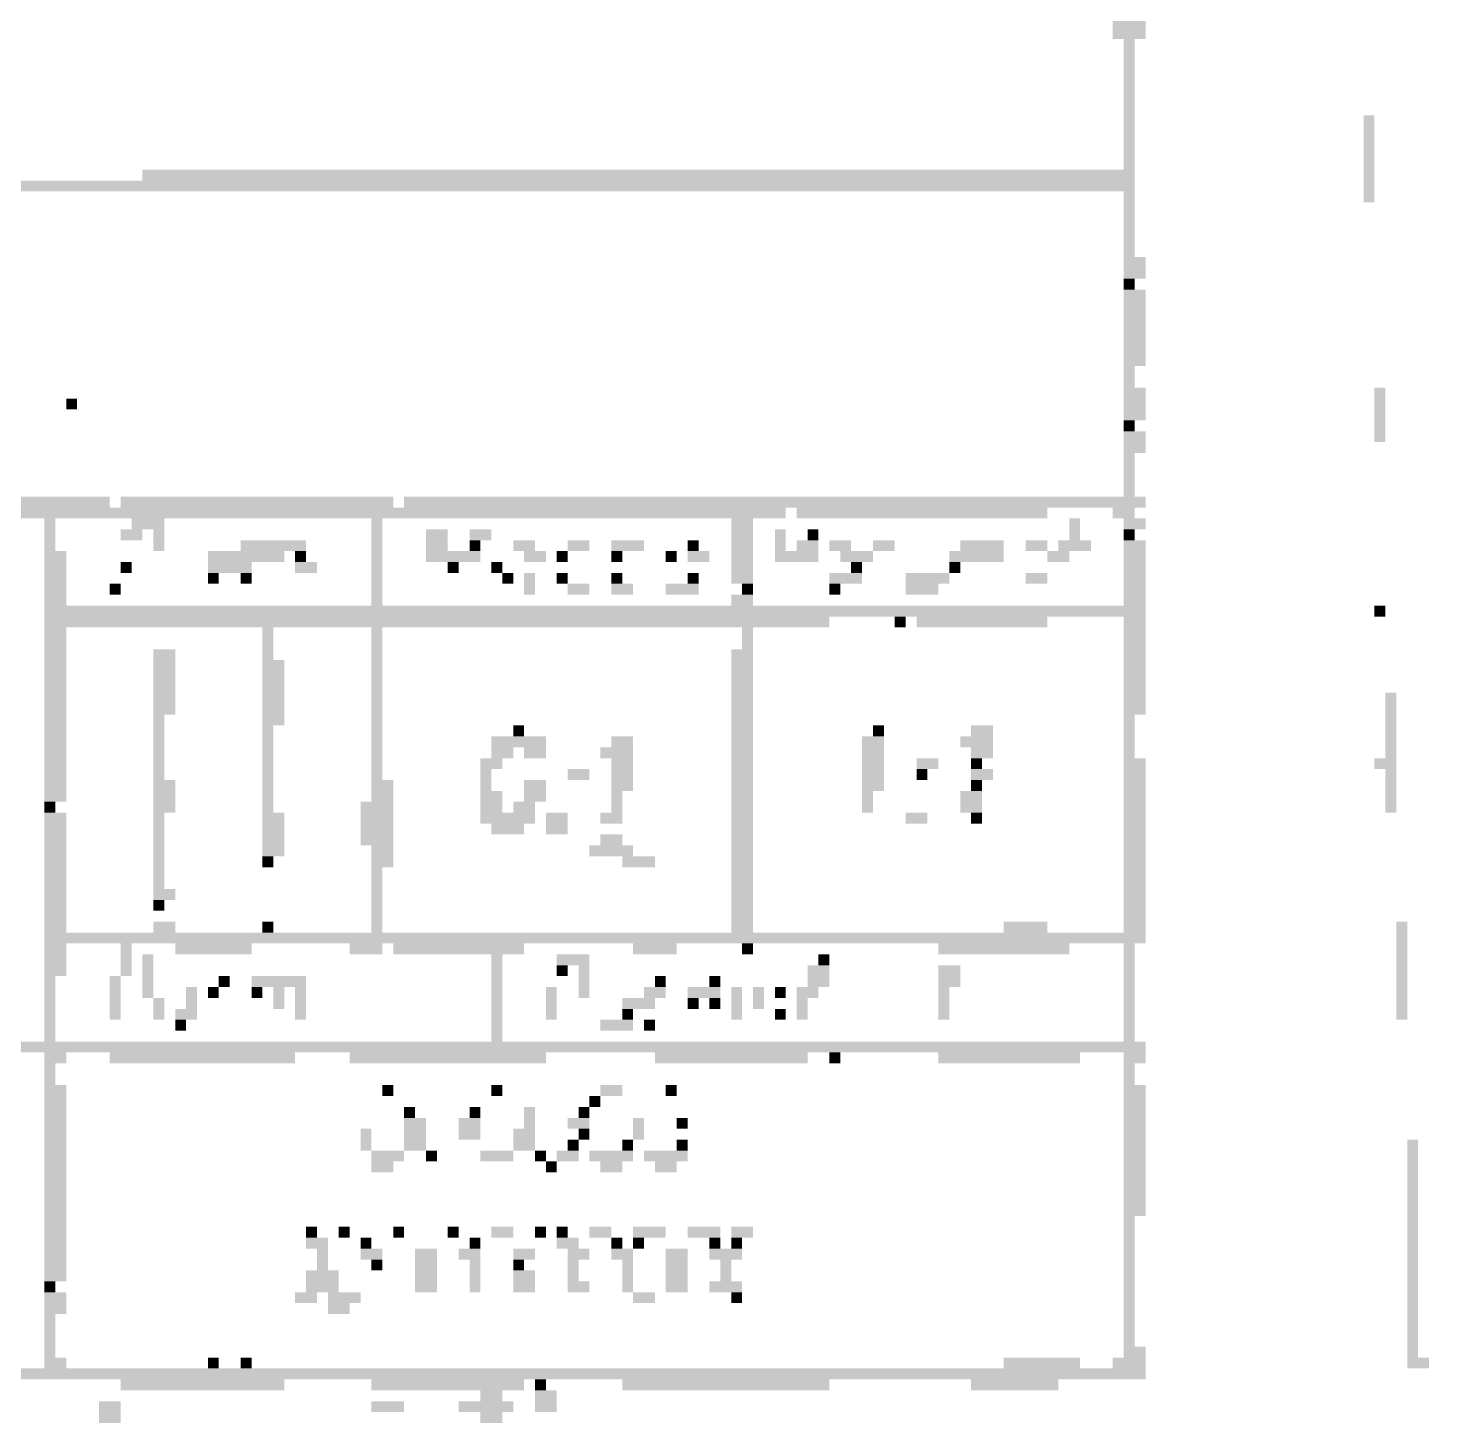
# Model space of a CAD drawing. Extents: x 0 to 456, y -15 to 604.
# Drawn here: x 328 to 456.5, y 23.5 to 151.5 of the extents above; entities that cross this region are included whole.
import ezdxf

# ---------------------------------------------------------------- set-up
doc = ezdxf.new("R2010")
doc.units = 0
doc.layers.add('SCAN_INK_DRAFT', color=7, linetype='Continuous')

msp = doc.modelspace()

# ---------------------------------------------------------------- linework, layer by layer
at = {"layer": 'SCAN_INK_DRAFT'}
for points in [[(427.5, 150.5), (430.5, 150.5), (427.5, 152.5), (430.5, 152.5)], [(428.5, 138.5), (429.5, 138.5), (428.5, 150.5), (429.5, 150.5)], [(450.5, 135.5), (451.5, 135.5), (450.5, 143.5), (451.5, 143.5)], [(61.5, 136.5), (429.5, 136.5), (61.5, 137.5), (429.5, 137.5)], [(338.5, 137.5), (429.5, 137.5), (338.5, 138.5), (429.5, 138.5)], [(428.5, 130.5), (429.5, 130.5), (428.5, 136.5), (429.5, 136.5)], [(428.5, 128.5), (430.5, 128.5), (428.5, 130.5), (430.5, 130.5)], [(428.5, 127.5), (429.5, 127.5), (428.5, 128.5), (429.5, 128.5)], [(428.5, 120.5), (430.5, 120.5), (428.5, 127.5), (430.5, 127.5)], [(428.5, 118.5), (429.5, 118.5), (428.5, 120.5), (429.5, 120.5)], [(428.5, 115.5), (430.5, 115.5), (428.5, 118.5), (430.5, 118.5)], [(451.5, 113.5), (452.5, 113.5), (451.5, 118.5), (452.5, 118.5)], [(331.5, 116.5), (332.5, 116.5), (331.5, 117.5), (332.5, 117.5)], [(428.5, 114.5), (429.5, 114.5), (428.5, 115.5), (429.5, 115.5)], [(428.5, 112.5), (430.5, 112.5), (428.5, 114.5), (430.5, 114.5)], [(428.5, 108.5), (429.5, 108.5), (428.5, 112.5), (429.5, 112.5)], [(312.5, 107.5), (335.5, 107.5), (312.5, 108.5), (335.5, 108.5)], [(336.5, 107.5), (361.5, 107.5), (336.5, 108.5), (361.5, 108.5)], [(362.5, 107.5), (430.5, 107.5), (362.5, 108.5), (430.5, 108.5)], [(145.5, 106.5), (397.5, 106.5), (145.5, 107.5), (397.5, 107.5)], [(398.5, 106.5), (421.5, 106.5), (398.5, 107.5), (421.5, 107.5)], [(427.5, 106.5), (429.5, 106.5), (427.5, 107.5), (429.5, 107.5)], [(329.5, 103.5), (330.5, 103.5), (329.5, 106.5), (330.5, 106.5)], [(336.5, 104.5), (338.5, 104.5), (336.5, 105.5), (338.5, 105.5)], [(337.5, 105.5), (340.5, 105.5), (337.5, 106.5), (340.5, 106.5)], [(339.5, 103.5), (340.5, 103.5), (339.5, 105.5), (340.5, 105.5)], [(359.5, 98.5), (360.5, 98.5), (359.5, 106.5), (360.5, 106.5)], [(364.5, 103.5), (366.5, 103.5), (364.5, 105.5), (366.5, 105.5)], [(368.5, 104.5), (370.5, 104.5), (368.5, 105.5), (370.5, 105.5)], [(392.5, 100.5), (394.5, 100.5), (392.5, 106.5), (394.5, 106.5)], [(396.5, 103.5), (397.5, 103.5), (396.5, 105.5), (397.5, 105.5)], [(399.5, 104.5), (400.5, 104.5), (399.5, 105.5), (400.5, 105.5)], [(423.5, 104.5), (424.5, 104.5), (423.5, 106.5), (424.5, 106.5)], [(428.5, 105.5), (430.5, 105.5), (428.5, 106.5), (430.5, 106.5)], [(428.5, 104.5), (429.5, 104.5), (428.5, 105.5), (429.5, 105.5)], [(347.5, 103.5), (353.5, 103.5), (347.5, 104.5), (353.5, 104.5)], [(368.5, 103.5), (369.5, 103.5), (368.5, 104.5), (369.5, 104.5)], [(372.5, 103.5), (374.5, 103.5), (372.5, 104.5), (374.5, 104.5)], [(377.5, 103.5), (379.5, 103.5), (377.5, 104.5), (379.5, 104.5)], [(381.5, 103.5), (384.5, 103.5), (381.5, 104.5), (384.5, 104.5)], [(388.5, 103.5), (389.5, 103.5), (388.5, 104.5), (389.5, 104.5)], [(398.5, 103.5), (400.5, 103.5), (398.5, 104.5), (400.5, 104.5)], [(401.5, 103.5), (403.5, 103.5), (401.5, 104.5), (403.5, 104.5)], [(405.5, 103.5), (407.5, 103.5), (405.5, 104.5), (407.5, 104.5)], [(413.5, 103.5), (417.5, 103.5), (413.5, 104.5), (417.5, 104.5)], [(419.5, 103.5), (421.5, 103.5), (419.5, 104.5), (421.5, 104.5)], [(422.5, 103.5), (425.5, 103.5), (422.5, 104.5), (425.5, 104.5)], [(428.5, 98.5), (430.5, 98.5), (428.5, 104.5), (430.5, 104.5)], [(329.5, 98.5), (331.5, 98.5), (329.5, 103.5), (331.5, 103.5)], [(344.5, 102.5), (351.5, 102.5), (344.5, 103.5), (351.5, 103.5)], [(352.5, 102.5), (353.5, 102.5), (352.5, 103.5), (353.5, 103.5)], [(364.5, 102.5), (369.5, 102.5), (364.5, 103.5), (369.5, 103.5)], [(373.5, 102.5), (375.5, 102.5), (373.5, 103.5), (375.5, 103.5)], [(376.5, 102.5), (377.5, 102.5), (376.5, 103.5), (377.5, 103.5)], [(381.5, 102.5), (382.5, 102.5), (381.5, 103.5), (382.5, 103.5)], [(386.5, 102.5), (387.5, 102.5), (386.5, 103.5), (387.5, 103.5)], [(388.5, 102.5), (390.5, 102.5), (388.5, 103.5), (390.5, 103.5)], [(396.5, 102.5), (400.5, 102.5), (396.5, 103.5), (400.5, 103.5)], [(402.5, 102.5), (405.5, 102.5), (402.5, 103.5), (405.5, 103.5)], [(412.5, 102.5), (417.5, 102.5), (412.5, 103.5), (417.5, 103.5)], [(421.5, 102.5), (423.5, 102.5), (421.5, 103.5), (423.5, 103.5)], [(336.5, 101.5), (337.5, 101.5), (336.5, 102.5), (337.5, 102.5)], [(344.5, 101.5), (348.5, 101.5), (344.5, 102.5), (348.5, 102.5)], [(352.5, 101.5), (354.5, 101.5), (352.5, 102.5), (354.5, 102.5)], [(366.5, 101.5), (367.5, 101.5), (366.5, 102.5), (367.5, 102.5)], [(370.5, 101.5), (371.5, 101.5), (370.5, 102.5), (371.5, 102.5)], [(403.5, 101.5), (404.5, 101.5), (403.5, 102.5), (404.5, 102.5)], [(412.5, 101.5), (413.5, 101.5), (412.5, 102.5), (413.5, 102.5)], [(335.5, 99.5), (336.5, 99.5), (335.5, 100.5), (336.5, 100.5)], [(344.5, 100.5), (345.5, 100.5), (344.5, 101.5), (345.5, 101.5)], [(347.5, 100.5), (348.5, 100.5), (347.5, 101.5), (348.5, 101.5)], [(371.5, 100.5), (372.5, 100.5), (371.5, 101.5), (372.5, 101.5)], [(373.5, 99.5), (374.5, 99.5), (373.5, 101.5), (374.5, 101.5)], [(376.5, 100.5), (377.5, 100.5), (376.5, 101.5), (377.5, 101.5)], [(377.5, 99.5), (379.5, 99.5), (377.5, 100.5), (379.5, 100.5)], [(381.5, 100.5), (382.5, 100.5), (381.5, 101.5), (382.5, 101.5)], [(381.5, 99.5), (383.5, 99.5), (381.5, 100.5), (383.5, 100.5)], [(386.5, 99.5), (389.5, 99.5), (386.5, 100.5), (389.5, 100.5)], [(388.5, 100.5), (389.5, 100.5), (388.5, 101.5), (389.5, 101.5)], [(393.5, 99.5), (394.5, 99.5), (393.5, 100.5), (394.5, 100.5)], [(401.5, 100.5), (404.5, 100.5), (401.5, 101.5), (404.5, 101.5)], [(401.5, 99.5), (402.5, 99.5), (401.5, 100.5), (402.5, 100.5)], [(408.5, 100.5), (412.5, 100.5), (408.5, 101.5), (412.5, 101.5)], [(408.5, 99.5), (411.5, 99.5), (408.5, 100.5), (411.5, 100.5)], [(419.5, 100.5), (421.5, 100.5), (419.5, 101.5), (421.5, 101.5)], [(392.5, 98.5), (394.5, 98.5), (392.5, 99.5), (394.5, 99.5)], [(329.5, 97.5), (430.5, 97.5), (329.5, 98.5), (430.5, 98.5)], [(451.5, 97.5), (452.5, 97.5), (451.5, 98.5), (452.5, 98.5)], [(329.5, 96.5), (401.5, 96.5), (329.5, 97.5), (401.5, 97.5)], [(329.5, 80.5), (331.5, 80.5), (329.5, 96.5), (331.5, 96.5)], [(349.5, 93.5), (350.5, 93.5), (349.5, 96.5), (350.5, 96.5)], [(359.5, 82.5), (360.5, 82.5), (359.5, 96.5), (360.5, 96.5)], [(393.5, 94.5), (394.5, 94.5), (393.5, 96.5), (394.5, 96.5)], [(407.5, 96.5), (408.5, 96.5), (407.5, 97.5), (408.5, 97.5)], [(409.5, 96.5), (421.5, 96.5), (409.5, 97.5), (421.5, 97.5)], [(428.5, 88.5), (430.5, 88.5), (428.5, 97.5), (430.5, 97.5)], [(339.5, 88.5), (341.5, 88.5), (339.5, 94.5), (341.5, 94.5)], [(392.5, 68.5), (394.5, 68.5), (392.5, 94.5), (394.5, 94.5)], [(349.5, 87.5), (351.5, 87.5), (349.5, 93.5), (351.5, 93.5)], [(452.5, 84.5), (453.5, 84.5), (452.5, 90.5), (453.5, 90.5)], [(339.5, 82.5), (340.5, 82.5), (339.5, 88.5), (340.5, 88.5)], [(349.5, 79.5), (350.5, 79.5), (349.5, 87.5), (350.5, 87.5)], [(372.5, 86.5), (373.5, 86.5), (372.5, 87.5), (373.5, 87.5)], [(405.5, 86.5), (406.5, 86.5), (405.5, 87.5), (406.5, 87.5)], [(414.5, 86.5), (416.5, 86.5), (414.5, 87.5), (416.5, 87.5)], [(428.5, 84.5), (429.5, 84.5), (428.5, 88.5), (429.5, 88.5)], [(370.5, 85.5), (375.5, 85.5), (370.5, 86.5), (375.5, 86.5)], [(381.5, 85.5), (383.5, 85.5), (381.5, 86.5), (383.5, 86.5)], [(404.5, 81.5), (406.5, 81.5), (404.5, 86.5), (406.5, 86.5)], [(413.5, 85.5), (416.5, 85.5), (413.5, 86.5), (416.5, 86.5)], [(370.5, 84.5), (372.5, 84.5), (370.5, 85.5), (372.5, 85.5)], [(373.5, 84.5), (375.5, 84.5), (373.5, 85.5), (375.5, 85.5)], [(380.5, 84.5), (383.5, 84.5), (380.5, 85.5), (383.5, 85.5)], [(414.5, 84.5), (416.5, 84.5), (414.5, 85.5), (416.5, 85.5)], [(369.5, 83.5), (371.5, 83.5), (369.5, 84.5), (371.5, 84.5)], [(381.5, 81.5), (383.5, 81.5), (381.5, 84.5), (383.5, 84.5)], [(409.5, 83.5), (411.5, 83.5), (409.5, 84.5), (411.5, 84.5)], [(414.5, 83.5), (415.5, 83.5), (414.5, 84.5), (415.5, 84.5)], [(428.5, 68.5), (430.5, 68.5), (428.5, 84.5), (430.5, 84.5)], [(451.5, 83.5), (453.5, 83.5), (451.5, 84.5), (453.5, 84.5)], [(339.5, 79.5), (341.5, 79.5), (339.5, 82.5), (341.5, 82.5)], [(359.5, 80.5), (361.5, 80.5), (359.5, 82.5), (361.5, 82.5)], [(369.5, 81.5), (370.5, 81.5), (369.5, 83.5), (370.5, 83.5)], [(373.5, 80.5), (375.5, 80.5), (373.5, 82.5), (375.5, 82.5)], [(377.5, 82.5), (379.5, 82.5), (377.5, 83.5), (379.5, 83.5)], [(409.5, 82.5), (410.5, 82.5), (409.5, 83.5), (410.5, 83.5)], [(414.5, 82.5), (416.5, 82.5), (414.5, 83.5), (416.5, 83.5)], [(414.5, 81.5), (415.5, 81.5), (414.5, 82.5), (415.5, 82.5)], [(452.5, 79.5), (453.5, 79.5), (452.5, 83.5), (453.5, 83.5)], [(369.5, 79.5), (371.5, 79.5), (369.5, 81.5), (371.5, 81.5)], [(381.5, 79.5), (382.5, 79.5), (381.5, 81.5), (382.5, 81.5)], [(404.5, 79.5), (405.5, 79.5), (404.5, 81.5), (405.5, 81.5)], [(413.5, 79.5), (415.5, 79.5), (413.5, 81.5), (415.5, 81.5)], [(329.5, 79.5), (330.5, 79.5), (329.5, 80.5), (330.5, 80.5)], [(358.5, 76.5), (361.5, 76.5), (358.5, 80.5), (361.5, 80.5)], [(372.5, 79.5), (374.5, 79.5), (372.5, 80.5), (374.5, 80.5)], [(329.5, 68.5), (331.5, 68.5), (329.5, 79.5), (331.5, 79.5)], [(339.5, 72.5), (340.5, 72.5), (339.5, 79.5), (340.5, 79.5)], [(349.5, 75.5), (351.5, 75.5), (349.5, 79.5), (351.5, 79.5)], [(369.5, 78.5), (374.5, 78.5), (369.5, 79.5), (374.5, 79.5)], [(370.5, 77.5), (373.5, 77.5), (370.5, 78.5), (373.5, 78.5)], [(375.5, 77.5), (377.5, 77.5), (375.5, 79.5), (377.5, 79.5)], [(380.5, 78.5), (382.5, 78.5), (380.5, 79.5), (382.5, 79.5)], [(408.5, 78.5), (410.5, 78.5), (408.5, 79.5), (410.5, 79.5)], [(414.5, 78.5), (415.5, 78.5), (414.5, 79.5), (415.5, 79.5)], [(380.5, 76.5), (382.5, 76.5), (380.5, 77.5), (382.5, 77.5)], [(359.5, 74.5), (361.5, 74.5), (359.5, 76.5), (361.5, 76.5)], [(379.5, 75.5), (383.5, 75.5), (379.5, 76.5), (383.5, 76.5)], [(349.5, 74.5), (350.5, 74.5), (349.5, 75.5), (350.5, 75.5)], [(382.5, 74.5), (385.5, 74.5), (382.5, 75.5), (385.5, 75.5)], [(359.5, 68.5), (360.5, 68.5), (359.5, 74.5), (360.5, 74.5)], [(339.5, 71.5), (341.5, 71.5), (339.5, 72.5), (341.5, 72.5)], [(339.5, 70.5), (340.5, 70.5), (339.5, 71.5), (340.5, 71.5)], [(339.5, 68.5), (341.5, 68.5), (339.5, 69.5), (341.5, 69.5)], [(349.5, 68.5), (350.5, 68.5), (349.5, 69.5), (350.5, 69.5)], [(417.5, 68.5), (421.5, 68.5), (417.5, 69.5), (421.5, 69.5)], [(453.5, 60.5), (454.5, 60.5), (453.5, 69.5), (454.5, 69.5)], [(329.5, 67.5), (430.5, 67.5), (329.5, 68.5), (430.5, 68.5)], [(329.5, 64.5), (331.5, 64.5), (329.5, 67.5), (331.5, 67.5)], [(336.5, 64.5), (337.5, 64.5), (336.5, 67.5), (337.5, 67.5)], [(341.5, 66.5), (348.5, 66.5), (341.5, 67.5), (348.5, 67.5)], [(357.5, 66.5), (360.5, 66.5), (357.5, 67.5), (360.5, 67.5)], [(361.5, 66.5), (373.5, 66.5), (361.5, 67.5), (373.5, 67.5)], [(383.5, 66.5), (387.5, 66.5), (383.5, 67.5), (387.5, 67.5)], [(393.5, 66.5), (394.5, 66.5), (393.5, 67.5), (394.5, 67.5)], [(411.5, 66.5), (423.5, 66.5), (411.5, 67.5), (423.5, 67.5)], [(428.5, 58.5), (429.5, 58.5), (428.5, 67.5), (429.5, 67.5)], [(338.5, 62.5), (339.5, 62.5), (338.5, 66.5), (339.5, 66.5)], [(370.5, 58.5), (371.5, 58.5), (370.5, 66.5), (371.5, 66.5)], [(376.5, 65.5), (379.5, 65.5), (376.5, 66.5), (379.5, 66.5)], [(400.5, 65.5), (401.5, 65.5), (400.5, 66.5), (401.5, 66.5)], [(329.5, 58.5), (330.5, 58.5), (329.5, 64.5), (330.5, 64.5)], [(335.5, 60.5), (336.5, 60.5), (335.5, 64.5), (336.5, 64.5)], [(345.5, 63.5), (346.5, 63.5), (345.5, 64.5), (346.5, 64.5)], [(348.5, 63.5), (353.5, 63.5), (348.5, 64.5), (353.5, 64.5)], [(376.5, 64.5), (377.5, 64.5), (376.5, 65.5), (377.5, 65.5)], [(378.5, 62.5), (379.5, 62.5), (378.5, 65.5), (379.5, 65.5)], [(385.5, 63.5), (386.5, 63.5), (385.5, 64.5), (386.5, 64.5)], [(390.5, 63.5), (391.5, 63.5), (390.5, 64.5), (391.5, 64.5)], [(399.5, 63.5), (401.5, 63.5), (399.5, 65.5), (401.5, 65.5)], [(411.5, 63.5), (413.5, 63.5), (411.5, 65.5), (413.5, 65.5)], [(342.5, 61.5), (343.5, 61.5), (342.5, 63.5), (343.5, 63.5)], [(344.5, 62.5), (345.5, 62.5), (344.5, 63.5), (345.5, 63.5)], [(348.5, 62.5), (349.5, 62.5), (348.5, 63.5), (349.5, 63.5)], [(350.5, 61.5), (351.5, 61.5), (350.5, 63.5), (351.5, 63.5)], [(352.5, 60.5), (353.5, 60.5), (352.5, 63.5), (353.5, 63.5)], [(375.5, 60.5), (376.5, 60.5), (375.5, 63.5), (376.5, 63.5)], [(384.5, 62.5), (386.5, 62.5), (384.5, 63.5), (386.5, 63.5)], [(388.5, 62.5), (391.5, 62.5), (388.5, 63.5), (391.5, 63.5)], [(392.5, 60.5), (393.5, 60.5), (392.5, 63.5), (393.5, 63.5)], [(394.5, 61.5), (395.5, 61.5), (394.5, 63.5), (395.5, 63.5)], [(396.5, 62.5), (397.5, 62.5), (396.5, 63.5), (397.5, 63.5)], [(398.5, 62.5), (400.5, 62.5), (398.5, 63.5), (400.5, 63.5)], [(411.5, 60.5), (412.5, 60.5), (411.5, 63.5), (412.5, 63.5)], [(339.5, 60.5), (340.5, 60.5), (339.5, 62.5), (340.5, 62.5)], [(382.5, 61.5), (385.5, 61.5), (382.5, 62.5), (385.5, 62.5)], [(388.5, 61.5), (389.5, 61.5), (388.5, 62.5), (389.5, 62.5)], [(390.5, 61.5), (391.5, 61.5), (390.5, 62.5), (391.5, 62.5)], [(398.5, 60.5), (399.5, 60.5), (398.5, 62.5), (399.5, 62.5)], [(341.5, 60.5), (343.5, 60.5), (341.5, 61.5), (343.5, 61.5)], [(341.5, 59.5), (342.5, 59.5), (341.5, 60.5), (342.5, 60.5)], [(380.5, 59.5), (383.5, 59.5), (380.5, 60.5), (383.5, 60.5)], [(382.5, 60.5), (383.5, 60.5), (382.5, 61.5), (383.5, 61.5)], [(384.5, 59.5), (385.5, 59.5), (384.5, 60.5), (385.5, 60.5)], [(396.5, 60.5), (397.5, 60.5), (396.5, 61.5), (397.5, 61.5)], [(190.5, 57.5), (430.5, 57.5), (190.5, 58.5), (430.5, 58.5)], [(329.5, 56.5), (331.5, 56.5), (329.5, 57.5), (331.5, 57.5)], [(335.5, 56.5), (352.5, 56.5), (335.5, 57.5), (352.5, 57.5)], [(357.5, 56.5), (375.5, 56.5), (357.5, 57.5), (375.5, 57.5)], [(385.5, 56.5), (399.5, 56.5), (385.5, 57.5), (399.5, 57.5)], [(401.5, 56.5), (402.5, 56.5), (401.5, 57.5), (402.5, 57.5)], [(411.5, 56.5), (424.5, 56.5), (411.5, 57.5), (424.5, 57.5)], [(428.5, 56.5), (430.5, 56.5), (428.5, 57.5), (430.5, 57.5)], [(329.5, 54.5), (330.5, 54.5), (329.5, 56.5), (330.5, 56.5)], [(428.5, 54.5), (429.5, 54.5), (428.5, 56.5), (429.5, 56.5)], [(329.5, 36.5), (331.5, 36.5), (329.5, 54.5), (331.5, 54.5)], [(360.5, 53.5), (361.5, 53.5), (360.5, 54.5), (361.5, 54.5)], [(370.5, 53.5), (371.5, 53.5), (370.5, 54.5), (371.5, 54.5)], [(380.5, 53.5), (382.5, 53.5), (380.5, 54.5), (382.5, 54.5)], [(386.5, 53.5), (387.5, 53.5), (386.5, 54.5), (387.5, 54.5)], [(428.5, 42.5), (430.5, 42.5), (428.5, 54.5), (430.5, 54.5)], [(379.5, 52.5), (380.5, 52.5), (379.5, 53.5), (380.5, 53.5)], [(362.5, 51.5), (363.5, 51.5), (362.5, 52.5), (363.5, 52.5)], [(362.5, 48.5), (364.5, 48.5), (362.5, 51.5), (364.5, 51.5)], [(367.5, 49.5), (369.5, 49.5), (367.5, 51.5), (369.5, 51.5)], [(368.5, 51.5), (369.5, 51.5), (368.5, 52.5), (369.5, 52.5)], [(373.5, 50.5), (374.5, 50.5), (373.5, 52.5), (374.5, 52.5)], [(377.5, 50.5), (379.5, 50.5), (377.5, 51.5), (379.5, 51.5)], [(378.5, 51.5), (379.5, 51.5), (378.5, 52.5), (379.5, 52.5)], [(383.5, 49.5), (384.5, 49.5), (383.5, 51.5), (384.5, 51.5)], [(387.5, 50.5), (388.5, 50.5), (387.5, 51.5), (388.5, 51.5)], [(358.5, 48.5), (359.5, 48.5), (358.5, 50.5), (359.5, 50.5)], [(372.5, 48.5), (374.5, 48.5), (372.5, 50.5), (374.5, 50.5)], [(378.5, 49.5), (379.5, 49.5), (378.5, 50.5), (379.5, 50.5)], [(377.5, 48.5), (378.5, 48.5), (377.5, 49.5), (378.5, 49.5)], [(382.5, 48.5), (383.5, 48.5), (382.5, 49.5), (383.5, 49.5)], [(387.5, 48.5), (388.5, 48.5), (387.5, 49.5), (388.5, 49.5)], [(454.5, 29.5), (455.5, 29.5), (454.5, 49.5), (455.5, 49.5)], [(359.5, 47.5), (362.5, 47.5), (359.5, 48.5), (362.5, 48.5)], [(364.5, 47.5), (365.5, 47.5), (364.5, 48.5), (365.5, 48.5)], [(369.5, 47.5), (372.5, 47.5), (369.5, 48.5), (372.5, 48.5)], [(374.5, 47.5), (375.5, 47.5), (374.5, 48.5), (375.5, 48.5)], [(376.5, 47.5), (378.5, 47.5), (376.5, 48.5), (378.5, 48.5)], [(379.5, 47.5), (383.5, 47.5), (379.5, 48.5), (383.5, 48.5)], [(384.5, 47.5), (388.5, 47.5), (384.5, 48.5), (388.5, 48.5)], [(359.5, 46.5), (361.5, 46.5), (359.5, 47.5), (361.5, 47.5)], [(375.5, 46.5), (376.5, 46.5), (375.5, 47.5), (376.5, 47.5)], [(380.5, 46.5), (382.5, 46.5), (380.5, 47.5), (382.5, 47.5)], [(385.5, 46.5), (387.5, 46.5), (385.5, 47.5), (387.5, 47.5)], [(428.5, 30.5), (429.5, 30.5), (428.5, 42.5), (429.5, 42.5)], [(353.5, 40.5), (354.5, 40.5), (353.5, 41.5), (354.5, 41.5)], [(356.5, 40.5), (357.5, 40.5), (356.5, 41.5), (357.5, 41.5)], [(361.5, 40.5), (362.5, 40.5), (361.5, 41.5), (362.5, 41.5)], [(366.5, 40.5), (367.5, 40.5), (366.5, 41.5), (367.5, 41.5)], [(370.5, 40.5), (372.5, 40.5), (370.5, 41.5), (372.5, 41.5)], [(374.5, 40.5), (375.5, 40.5), (374.5, 41.5), (375.5, 41.5)], [(376.5, 40.5), (377.5, 40.5), (376.5, 41.5), (377.5, 41.5)], [(379.5, 40.5), (381.5, 40.5), (379.5, 41.5), (381.5, 41.5)], [(383.5, 40.5), (386.5, 40.5), (383.5, 41.5), (386.5, 41.5)], [(388.5, 40.5), (391.5, 40.5), (388.5, 41.5), (391.5, 41.5)], [(392.5, 40.5), (394.5, 40.5), (392.5, 41.5), (394.5, 41.5)], [(353.5, 39.5), (355.5, 39.5), (353.5, 40.5), (355.5, 40.5)], [(358.5, 39.5), (359.5, 39.5), (358.5, 40.5), (359.5, 40.5)], [(368.5, 39.5), (369.5, 39.5), (368.5, 40.5), (369.5, 40.5)], [(376.5, 39.5), (378.5, 39.5), (376.5, 40.5), (378.5, 40.5)], [(381.5, 39.5), (382.5, 39.5), (381.5, 40.5), (382.5, 40.5)], [(383.5, 39.5), (384.5, 39.5), (383.5, 40.5), (384.5, 40.5)], [(390.5, 39.5), (391.5, 39.5), (390.5, 40.5), (391.5, 40.5)], [(392.5, 39.5), (393.5, 39.5), (392.5, 40.5), (393.5, 40.5)], [(354.5, 37.5), (355.5, 37.5), (354.5, 39.5), (355.5, 39.5)], [(358.5, 38.5), (360.5, 38.5), (358.5, 39.5), (360.5, 39.5)], [(363.5, 35.5), (365.5, 35.5), (363.5, 39.5), (365.5, 39.5)], [(367.5, 38.5), (369.5, 38.5), (367.5, 39.5), (369.5, 39.5)], [(372.5, 38.5), (374.5, 38.5), (372.5, 39.5), (374.5, 39.5)], [(377.5, 38.5), (379.5, 38.5), (377.5, 39.5), (379.5, 39.5)], [(381.5, 38.5), (383.5, 38.5), (381.5, 39.5), (383.5, 39.5)], [(386.5, 35.5), (388.5, 35.5), (386.5, 39.5), (388.5, 39.5)], [(390.5, 38.5), (393.5, 38.5), (390.5, 39.5), (393.5, 39.5)], [(353.5, 35.5), (356.5, 35.5), (353.5, 37.5), (356.5, 37.5)], [(359.5, 37.5), (360.5, 37.5), (359.5, 38.5), (360.5, 38.5)], [(368.5, 35.5), (369.5, 35.5), (368.5, 38.5), (369.5, 38.5)], [(372.5, 37.5), (373.5, 37.5), (372.5, 38.5), (373.5, 38.5)], [(372.5, 35.5), (374.5, 35.5), (372.5, 37.5), (374.5, 37.5)], [(377.5, 36.5), (378.5, 36.5), (377.5, 38.5), (378.5, 38.5)], [(382.5, 35.5), (383.5, 35.5), (382.5, 38.5), (383.5, 38.5)], [(391.5, 36.5), (392.5, 36.5), (391.5, 38.5), (392.5, 38.5)], [(329.5, 35.5), (330.5, 35.5), (329.5, 36.5), (330.5, 36.5)], [(377.5, 35.5), (379.5, 35.5), (377.5, 36.5), (379.5, 36.5)], [(390.5, 35.5), (393.5, 35.5), (390.5, 36.5), (393.5, 36.5)], [(329.5, 33.5), (331.5, 33.5), (329.5, 35.5), (331.5, 35.5)], [(352.5, 34.5), (354.5, 34.5), (352.5, 35.5), (354.5, 35.5)], [(355.5, 34.5), (358.5, 34.5), (355.5, 35.5), (358.5, 35.5)], [(383.5, 34.5), (385.5, 34.5), (383.5, 35.5), (385.5, 35.5)], [(392.5, 34.5), (393.5, 34.5), (392.5, 35.5), (393.5, 35.5)], [(329.5, 29.5), (330.5, 29.5), (329.5, 33.5), (330.5, 33.5)], [(355.5, 33.5), (357.5, 33.5), (355.5, 34.5), (357.5, 34.5)], [(428.5, 29.5), (430.5, 29.5), (428.5, 30.5), (430.5, 30.5)], [(37.5, 27.5), (430.5, 27.5), (37.5, 28.5), (430.5, 28.5)], [(329.5, 28.5), (331.5, 28.5), (329.5, 29.5), (331.5, 29.5)], [(344.5, 28.5), (345.5, 28.5), (344.5, 29.5), (345.5, 29.5)], [(347.5, 28.5), (348.5, 28.5), (347.5, 29.5), (348.5, 29.5)], [(417.5, 28.5), (424.5, 28.5), (417.5, 29.5), (424.5, 29.5)], [(427.5, 28.5), (430.5, 28.5), (427.5, 29.5), (430.5, 29.5)], [(454.5, 28.5), (456.5, 28.5), (454.5, 29.5), (456.5, 29.5)], [(336.5, 26.5), (351.5, 26.5), (336.5, 27.5), (351.5, 27.5)], [(359.5, 26.5), (373.5, 26.5), (359.5, 27.5), (373.5, 27.5)], [(374.5, 26.5), (375.5, 26.5), (374.5, 27.5), (375.5, 27.5)], [(382.5, 26.5), (401.5, 26.5), (382.5, 27.5), (401.5, 27.5)], [(414.5, 26.5), (422.5, 26.5), (414.5, 27.5), (422.5, 27.5)], [(369.5, 25.5), (371.5, 25.5), (369.5, 26.5), (371.5, 26.5)], [(374.5, 24.5), (376.5, 24.5), (374.5, 26.5), (376.5, 26.5)], [(334.5, 23.5), (336.5, 23.5), (334.5, 25.5), (336.5, 25.5)], [(359.5, 24.5), (362.5, 24.5), (359.5, 25.5), (362.5, 25.5)], [(367.5, 24.5), (372.5, 24.5), (367.5, 25.5), (372.5, 25.5)], [(369.5, 23.5), (371.5, 23.5), (369.5, 24.5), (371.5, 24.5)]]:
    msp.add_solid(points, dxfattribs=at)

doc.saveas('drawing.dxf')
